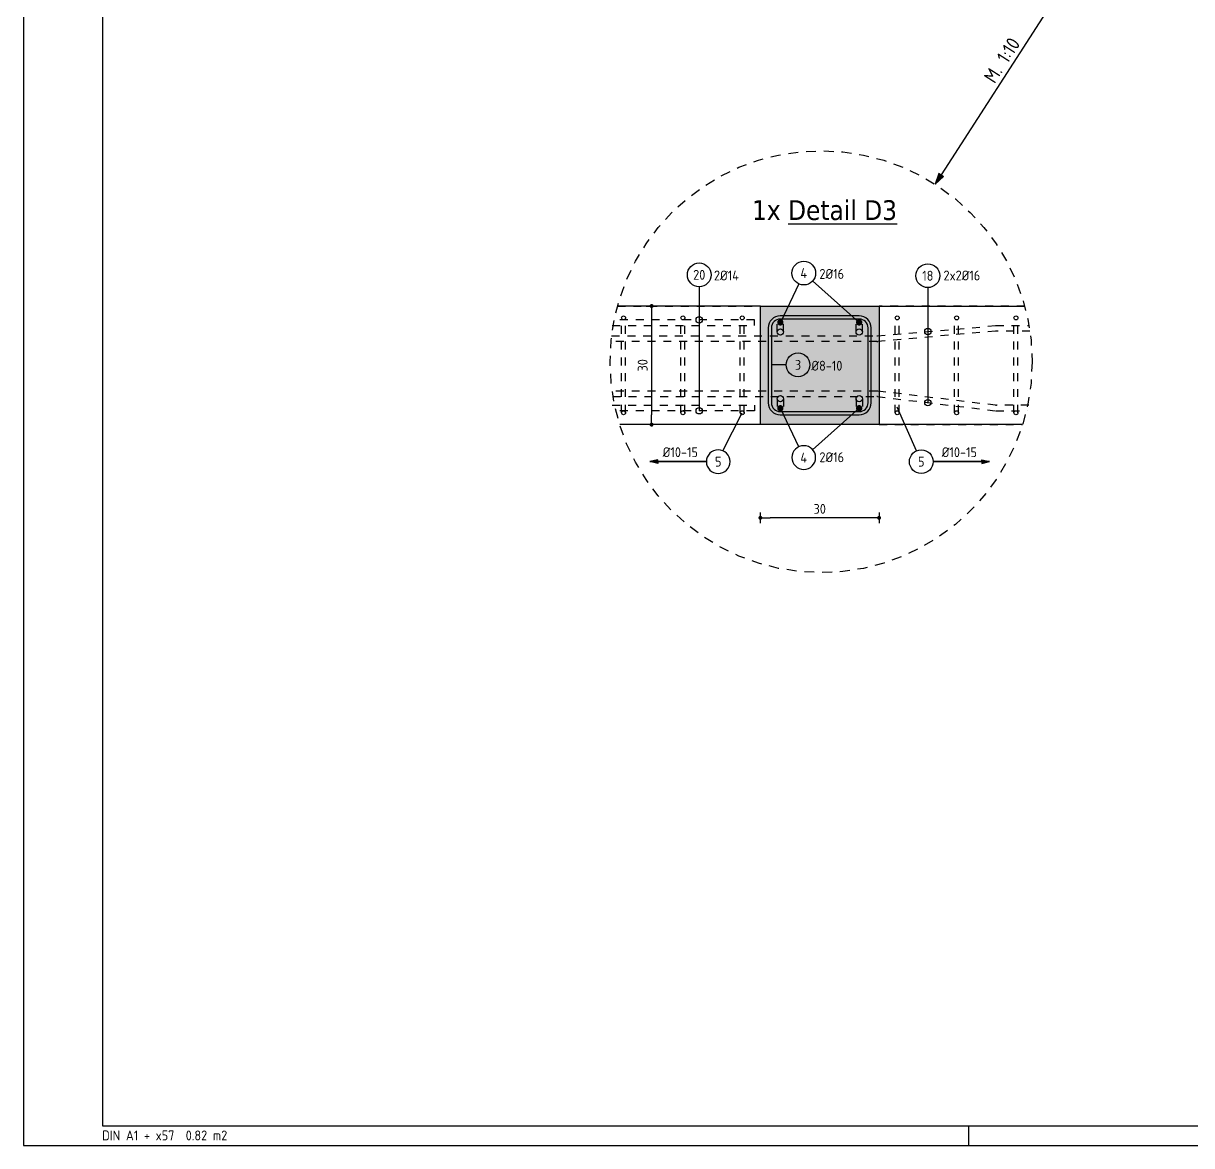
# Model space of a CAD drawing. Extents: x 40 to 135.7, y -30.7 to 15.6.
# Drawn here: x 39.96 to 54.72, y -19.01 to -4.82 of the extents above; entities that cross this region are included whole.
import ezdxf
from ezdxf.enums import TextEntityAlignment as Align

# ---------------------------------------------------------------- set-up
doc = ezdxf.new("R2010")
doc.units = 0
doc.header["$LTSCALE"] = 0.5
for name, pattern in [('AUSGEZOGEN', [1000.01, 1000, 0.01]), ('DOT', [0.175, 0.05, -0.125]), ('HIDDEN2', [0.187, 0.125, -0.062]), ('HIDDEN4', [0.12, 0.02, -0.1]), ('PUNKT', [0.175, 0.05, -0.125]), ('VERDECKT', [0.375, 0.25, -0.125])]:
    doc.linetypes.add(name, pattern=pattern)
for name, color, linetype in [('BETON', 7, 'Continuous'), ('Brüstung EG', 7, 'Continuous'), ('DETAIL', 7, 'Continuous'), ('DRUEBER', 7, 'Continuous'), ('grau_mittel', 7, 'Continuous'), ('MASSE', 7, 'Continuous'), ('OBJEKT', 7, 'Continuous'), ('RAHMEN', 7, 'Continuous'), ('RND', 7, 'Continuous'), ('TEXT', 7, 'Continuous')]:
    doc.layers.add(name, color=color, linetype=linetype)
doc.styles.add('helv', font='tahoma.ttf')
doc.styles.add('txt', font='isocp.shx')
doc.dimstyles.new('DOT_I', dxfattribs={"dimscale": 0.5, "dimtxt": 0.25, "dimasz": 0.25, "dimexe": 0.1, "dimexo": 0.3, "dimgap": 0.1, "dimtad": 1, "dimdec": 3, "dimzin": 3, "dimtxsty": 'txt', "dimblk": 'DOT', "dimblk1": 'DOT', "dimblk2": 'DOT', "dimsah": 1, "dimcen": 0.1, "dimse1": 1, "dimse2": 1, "dimazin": 0, "dimtfac": 1, "dimtdec": 4, "dimtix": 1, "dimtmove": 2, "dimatfit": 3, "dimfxl": 0, "dimtvp": 1, "dimtolj": 1, "dimtzin": 0, "dimarcsym": 0})

# ---------------------------------------------------------------- blocks, each defined once
blk = doc.blocks.new('A1-57-0')
at = {"layer": 'RAHMEN'}
for p, q in [((0, 59.4), (0, 0)), ((0, 0), (137.9, 0))]:
    blk.add_line(p, q, dxfattribs=at)
at = {"layer": 'RAHMEN', "color": 5}
for p, q in [((2, 58.9), (2, 0.5)), ((2, 0.5), (137.4, 0.5))]:
    blk.add_line(p, q, dxfattribs=at)
at = {"layer": 'RAHMEN', "color": 7}
blk.add_line((23.9, 0), (23.9, 0.5), dxfattribs=at)
at = {"layer": 'RAHMEN', "color": 7, "style": 'txt'}
blk.add_text('DIN A1 + x57  0.82 m2', height=0.25, dxfattribs=at).set_placement((1.989, 0.133))
blk = doc.blocks.new('RND_HIN')
at = {"layer": 'RND', "color": 7, "linetype": 'Continuous'}
blk.add_circle((0, 0), 0.3, dxfattribs=at)
at = {"layer": 'RND', "color": 7, "linetype": 'Continuous', "style": 'txt'}
blk.add_attdef('POSI', text='', height=0.25, dxfattribs=at).set_placement((0, 0), align=Align.MIDDLE)
blk = doc.blocks.new('Pfeillinie')
at = {"layer": 'TEXT', "linetype": 'Continuous'}
blk.add_hatch(color=7, dxfattribs=at).paths.add_polyline_path([(0, 0), (-0.8, 0.2), (-0.8, 0), (-0.8, -0.2)])
at = {"layer": 'TEXT', "color": 7, "linetype": 'Continuous'}
for p, q in [((-0.8, 0), (-0.8, 0.2)), ((-0.8, 0.2), (0, 0)), ((-0.8, 0), (-0.8, -0.2)), ((-0.8, -0.2), (0, 0))]:
    blk.add_line(p, q, dxfattribs=at)
blk = doc.blocks.new('DOT')
at = {"layer": 'MASSE', "color": 7, "linetype": 'Continuous'}
for p, q in [((0, 0), (-1, 0)), ((0, 0.54), (0, -0.54))]:
    blk.add_line(p, q, dxfattribs=at)
at = {"layer": 'MASSE', "color": 7, "linetype": 'Continuous', "const_width": 0.2}
blk.add_lwpolyline([(-0.1, 0, 1), (0.1, 0, 1)], format="xyb", close=True, dxfattribs=at)
blk = doc.blocks.new('*D27')
at = {"layer": 'DEFPOINTS', "color": 0, "linetype": 'AUSGEZOGEN', "transparency": 16777216}
for p in [(47.895, -8.395), (47.895, -9.895), (47.895, -9.895)]:
    blk.add_point(p, dxfattribs=at)
at = {"layer": 'MASSE', "color": 0, "linetype": 'AUSGEZOGEN', "lineweight": -2, "transparency": 16777216}
blk.add_line((47.895, -8.52), (47.895, -9.77), dxfattribs=at)
at = {"layer": 'MASSE', "color": 0, "linetype": 'AUSGEZOGEN', "lineweight": -2, "transparency": 16777216, "xscale": 0.125, "yscale": 0.125, "zscale": 0.125}
for p, rotation in [((47.895, -8.395), 90), ((47.895, -9.895), 270)]:
    blk.add_blockref('DOT', p, dxfattribs=dict(at, rotation=rotation))
at = {"layer": 'MASSE', "color": 0, "linetype": 'AUSGEZOGEN', "transparency": 16777216, "insert": (47.782, -9.145), "char_height": 0.125, "attachment_point": 5, "rotation": 90, "style": 'txt'}
blk.add_mtext('\\A1;30', dxfattribs=at)
blk = doc.blocks.new('*D28')
at = {"layer": 'DEFPOINTS', "color": 0, "linetype": 'AUSGEZOGEN', "transparency": 16777216}
for p in [(49.27, -11.073), (49.27, -11.073), (50.77, -11.073)]:
    blk.add_point(p, dxfattribs=at)
at = {"layer": 'MASSE', "color": 0, "linetype": 'AUSGEZOGEN', "lineweight": -2, "transparency": 16777216}
blk.add_line((50.645, -11.073), (49.395, -11.073), dxfattribs=at)
at = {"layer": 'MASSE', "color": 0, "linetype": 'AUSGEZOGEN', "lineweight": -2, "transparency": 16777216, "xscale": 0.125, "yscale": 0.125, "zscale": 0.125, "rotation": 180}
blk.add_blockref('DOT', (49.27, -11.073), dxfattribs=at)
at = {"layer": 'MASSE', "color": 0, "linetype": 'AUSGEZOGEN', "lineweight": -2, "transparency": 16777216, "xscale": 0.125, "yscale": 0.125, "zscale": 0.125}
blk.add_blockref('DOT', (50.77, -11.073), dxfattribs=at)
at = {"layer": 'MASSE', "color": 0, "linetype": 'AUSGEZOGEN', "transparency": 16777216, "insert": (50.02, -10.96), "char_height": 0.125, "attachment_point": 5, "style": 'txt'}
blk.add_mtext('\\A1;30', dxfattribs=at)

msp = doc.modelspace()

# ---------------------------------------------------------------- linework, layer by layer
at = {"layer": 'BETON', "color": 6, "linetype": 'AUSGEZOGEN', "lineweight": -2}
msp.add_lwpolyline([(49.2705, -8.3951), (50.7705, -8.3951), (50.7705, -9.8951), (49.2705, -9.8951)], close=True, dxfattribs=at)
at = {"layer": 'Brüstung EG', "color": 102, "linetype": 'DOT'}
for p, q in [((47.465, -8.3951), (49.2705, -8.3951)), ((52.6101, -8.3951), (50.7705, -8.3951)), ((49.2705, -9.8951), (47.4921, -9.8951)), ((50.7705, -9.8951), (52.5831, -9.8951))]:
    msp.add_line(p, q, dxfattribs=at)
at = {"layer": 'DETAIL', "color": 102, "linetype": 'VERDECKT'}
msp.add_circle((50.0376, -9.099), 2.6671, dxfattribs=at)
at = {"layer": 'DRUEBER', "color": 7, "linetype": 'PUNKT', "lineweight": -2}
msp.add_lwpolyline([(49.2705, -8.3951), (50.7705, -8.3951), (50.7705, -9.8951), (49.2705, -9.8951)], close=True, dxfattribs=at)
at = {"layer": 'grau_mittel', "color": 61}
msp.add_solid([(49.2705, -8.3951), (50.7705, -8.3951), (49.2705, -9.8951), (50.7705, -9.8951)], dxfattribs=at)
at = {"layer": 'OBJEKT', "color": 7, "linetype": 'AUSGEZOGEN'}
for p, q in [((49.2705, -8.3951), (47.4677, -8.3951)), ((50.7705, -8.3951), (52.6075, -8.3951)), ((49.2705, -9.8951), (47.4931, -9.8951)), ((52.582, -9.8951), (50.7705, -9.8951))]:
    msp.add_line(p, q, dxfattribs=at)
at = {"layer": 'RND', "color": 7, "linetype": 'AUSGEZOGEN'}
msp.add_line((53.1158, -4.3146), (51.4807, -6.856), dxfattribs=at)
at = {"layer": 'RND', "color": 102, "linetype": 'AUSGEZOGEN'}
for p, q in [((49.754, -8.1141), (49.5223, -8.6027)), ((49.9302, -8.0784), (50.5186, -8.6027)), ((48.4973, -8.1509), (48.4973, -9.7201)), ((51.3864, -8.162), (51.3864, -9.617)), ((49.5957, -9.1387), (49.4205, -9.1387)), ((49.754, -10.1761), (49.5223, -9.6875)), ((49.9302, -10.2118), (50.5186, -9.6875)), ((51.2433, -10.2255), (51.0001, -9.672)), ((48.7976, -10.2255), (49.0408, -9.7451)), ((48.5873, -10.3628), (47.8734, -10.3628)), ((51.4536, -10.3628), (52.1675, -10.3628))]:
    msp.add_line(p, q, dxfattribs=at)
at = {"layer": 'RND', "color": 7, "linetype": 'HIDDEN2'}
for p, q in [((47.5158, -9.7451), (47.5158, -8.5451)), ((47.5658, -9.7451), (47.5658, -8.5451)), ((48.2658, -9.7451), (48.2658, -8.5451)), ((48.3158, -9.7451), (48.3158, -8.5451)), ((49.0158, -9.7451), (49.0158, -8.5451)), ((49.0658, -9.7451), (49.0658, -8.5451)), ((50.9751, -9.7451), (50.9751, -8.5451)), ((51.0251, -9.7451), (51.0251, -8.5451)), ((51.7251, -9.7451), (51.7251, -8.5451)), ((51.7751, -9.7451), (51.7751, -8.5451)), ((52.4751, -9.7451), (52.4751, -8.5451)), ((52.5251, -9.7451), (52.5251, -8.5451))]:
    msp.add_line(p, q, dxfattribs=at)
at = {"layer": 'RND', "color": 7, "linetype": 'HIDDEN4'}
for p, q in [((49.4823, -8.7227), (49.4823, -8.6027)), ((49.5623, -8.7227), (49.5623, -8.6027)), ((50.4786, -8.7227), (50.4786, -8.6027)), ((50.5586, -8.7227), (50.5586, -8.6027)), ((49.4823, -9.5675), (49.4823, -9.6875)), ((49.5623, -9.5675), (49.5623, -9.6875)), ((50.4786, -9.5675), (50.4786, -9.6875)), ((50.5586, -9.5675), (50.5586, -9.6875))]:
    msp.add_line(p, q, dxfattribs=at)
at = {"layer": 'RND', "color": 1, "linetype": 'AUSGEZOGEN'}
for points in [[(49.5205, -9.7701), (50.5205, -9.7701, 0.4142136), (50.6705, -9.6201), (50.6705, -8.6701, 0.4142136), (50.5205, -8.5201), (49.5205, -8.5201, 0.4142136), (49.3705, -8.6701), (49.3705, -9.6201, 0.4142136)], [(49.5205, -9.7301), (50.5205, -9.7301, 0.4142136), (50.6305, -9.6201), (50.6305, -8.6701, 0.4142136), (50.5205, -8.5601), (49.5205, -8.5601, 0.4142136), (49.4105, -8.6701), (49.4105, -9.6201, 0.4142136)]]:
    msp.add_lwpolyline(points, format="xyb", close=True, dxfattribs=at)
at = {"layer": 'RND', "color": 7, "linetype": 'AUSGEZOGEN', "const_width": 0.04}
for points in [[(49.5023, -8.6027, 1), (49.5423, -8.6027, 1)], [(50.5386, -8.6027, -1), (50.4986, -8.6027, -1)], [(49.5023, -9.6875, -1), (49.5423, -9.6875, -1)], [(50.5386, -9.6875, 1), (50.4986, -9.6875, 1)]]:
    msp.add_lwpolyline(points, format="xyb", close=True, dxfattribs=at)
at = {"layer": 'RND', "color": 7, "linetype": 'HIDDEN2'}
for points in [[(47.3905, -8.7732), (50.7407, -8.7732, 0.021616), (50.7493, -8.7728), (52.245, -8.6432), (52.6654, -8.6432)], [(52.6766, -8.7132), (52.2524, -8.7132, 0.021616), (52.2437, -8.7136), (50.7524, -8.8428, -0.0216088), (50.7437, -8.8432), (47.3828, -8.8433)], [(52.6615, -9.6501), (52.2524, -9.6501, -0.021616), (52.2437, -9.6497), (50.7524, -9.4705, 0.0216088), (50.7437, -9.4701), (47.3933, -9.47)], [(47.4035, -9.5401), (50.7407, -9.5401, -0.021616), (50.7493, -9.5405), (52.245, -9.7201), (52.6477, -9.7201)]]:
    msp.add_lwpolyline(points, format="xyb", dxfattribs=at)
for points in [[(47.3985, -8.6405), (49.1952, -8.6405), (49.1952, -8.5701), (47.4097, -8.5701)], [(47.3985, -9.6497), (49.1952, -9.6497), (49.1952, -9.7201), (47.4097, -9.7201)]]:
    msp.add_lwpolyline(points, dxfattribs=at)
at = {"layer": 'RND', "color": 102, "linetype": 'AUSGEZOGEN'}
for points in [[(47.8734, -10.3628), (48.5873, -10.3628)], [(52.1675, -10.3628), (51.4536, -10.3628)]]:
    msp.add_lwpolyline(points, dxfattribs=at)
at = {"layer": 'RND', "color": 7, "linetype": 'AUSGEZOGEN'}
for centre, radius in [((47.5408, -8.5451), 0.025), ((48.2908, -8.5451), 0.025), ((48.4973, -8.5701), 0.04), ((49.0408, -8.5451), 0.025), ((51.0001, -8.5451), 0.025), ((51.7501, -8.5451), 0.025), ((52.5001, -8.5451), 0.025), ((49.5223, -8.7227), 0.04), ((50.5186, -8.7227), 0.04), ((51.3864, -8.7176), 0.04), ((49.5223, -9.5675), 0.04), ((50.5186, -9.5675), 0.04), ((51.3864, -9.617), 0.04), ((47.5408, -9.7451), 0.025), ((48.2908, -9.7451), 0.025), ((48.4973, -9.7201), 0.04), ((49.0408, -9.7451), 0.025), ((51.0001, -9.7451), 0.025), ((51.7501, -9.7451), 0.025), ((52.5001, -9.7451), 0.025)]:
    msp.add_circle(centre, radius, dxfattribs=at)

# ---------------------------------------------------------------- block references
at = {"layer": 'RAHMEN', "color": 7, "linetype": 'AUSGEZOGEN', "xscale": 0.5, "yscale": 0.5, "zscale": 0.5}
msp.add_blockref('A1-57-0', (39.9553, -19.0109), dxfattribs=at)
at = {"layer": 'RND', "color": 7, "linetype": 'AUSGEZOGEN', "xscale": 0.175, "yscale": 0.175, "zscale": 0.175, "rotation": 237.2433680168144}
msp.add_blockref('Pfeillinie', (51.4807, -6.856), dxfattribs=at)
at = {"layer": 'RND', "color": 7, "linetype": 'AUSGEZOGEN', "xscale": 0.5, "yscale": 0.5, "zscale": 0.5}
for p, values in [((48.4973, -8.0009), {'POSI': '20'}), ((49.8183, -7.9786), {'POSI': '4'}), ((51.3864, -8.012), {'POSI': '18'}), ((49.7457, -9.1387), {'POSI': '3'}), ((51.3036, -10.3628), {'POSI': '5'})]:
    msp.add_blockref('RND_HIN', p, dxfattribs=at).add_auto_attribs(values)
at = {"layer": 'RND', "color": 7, "linetype": 'AUSGEZOGEN'}
ref = msp.add_blockref('RND_HIN', (49.8183, -10.3116), dxfattribs=dict(at, xscale=-0.5, yscale=0.5, zscale=0.5, rotation=180))
ref.add_attrib('POSI', '4', dxfattribs={"color": 7, "linetype": 'Continuous', "height": 0.125, "style": 'txt'}).set_placement((49.8183, -10.3116), align=Align.MIDDLE)
ref = msp.add_blockref('RND_HIN', (48.7373, -10.3628), dxfattribs=dict(at, xscale=-0.5, yscale=0.5, zscale=0.5))
ref.add_attrib('POSI', '5', dxfattribs={"color": 7, "linetype": 'Continuous', "height": 0.125, "style": 'txt'}).set_placement((48.7373, -10.3628), align=Align.MIDDLE)
at = {"layer": 'RND', "color": 102, "linetype": 'AUSGEZOGEN', "yscale": 0.125, "zscale": 0.125}
for p, xscale in [((47.8734, -10.3628), -0.125), ((52.1675, -10.3628), 0.125)]:
    msp.add_blockref('Pfeillinie', p, dxfattribs=dict(at, xscale=xscale))

# ---------------------------------------------------------------- texts
at = {"layer": 'RND', "color": 1, "linetype": 'AUSGEZOGEN', "style": 'txt'}
msp.add_text('M. 1:10', height=0.175, rotation=57.24337, dxfattribs=at).set_placement((52.4411, -5.3633), align=Align.BOTTOM_CENTER)
at = {"layer": 'TEXT', "color": 6, "linetype": 'AUSGEZOGEN', "style": 'helv'}
msp.add_text('1x %%UDetail D3', height=0.25, dxfattribs=at).set_placement((49.164, -7.3075))
at = {"layer": 'TEXT', "color": 7, "linetype": 'AUSGEZOGEN', "style": 'txt'}
for s, p in [('2%%C14', (48.6837, -8.0715)), ('2%%C16', (50.0164, -8.0519)), ('2x2%%C16', (51.5844, -8.0715)), ('%%C8-10', (49.9151, -9.2126)), ('%%C10-15', (48.0359, -10.3059)), ('%%C10-15', (51.5624, -10.3059)), ('2%%C16', (50.0164, -10.3696))]:
    msp.add_text(s, height=0.125, dxfattribs=at).set_placement(p)

# ---------------------------------------------------------------- dimensions: what is measured, and where the dimension line sits
at = {"layer": 'MASSE', "color": 7, "linetype": 'AUSGEZOGEN'}
dim = msp.add_linear_dim(base=(47.895, -9.8951), p1=(47.895, -8.3951), p2=(47.895, -9.8951), angle=90, dimstyle='DOT_I', override={"dimdec": 0, "dimlfac": 20}, dxfattribs=at)
dim.commit()
dim.dimension.update_dxf_attribs({"geometry": '*D27', "text_midpoint": (47.7825, -9.1451)})
dim = msp.add_linear_dim(base=(49.2705, -11.0727), p1=(50.7705, -11.0727), p2=(49.2705, -11.0727), dimstyle='DOT_I', override={"dimdec": 0, "dimlfac": 20}, dxfattribs=at)
dim.commit()
dim.dimension.update_dxf_attribs({"geometry": '*D28', "text_midpoint": (50.0205, -10.9602)})

doc.saveas('drawing.dxf')
